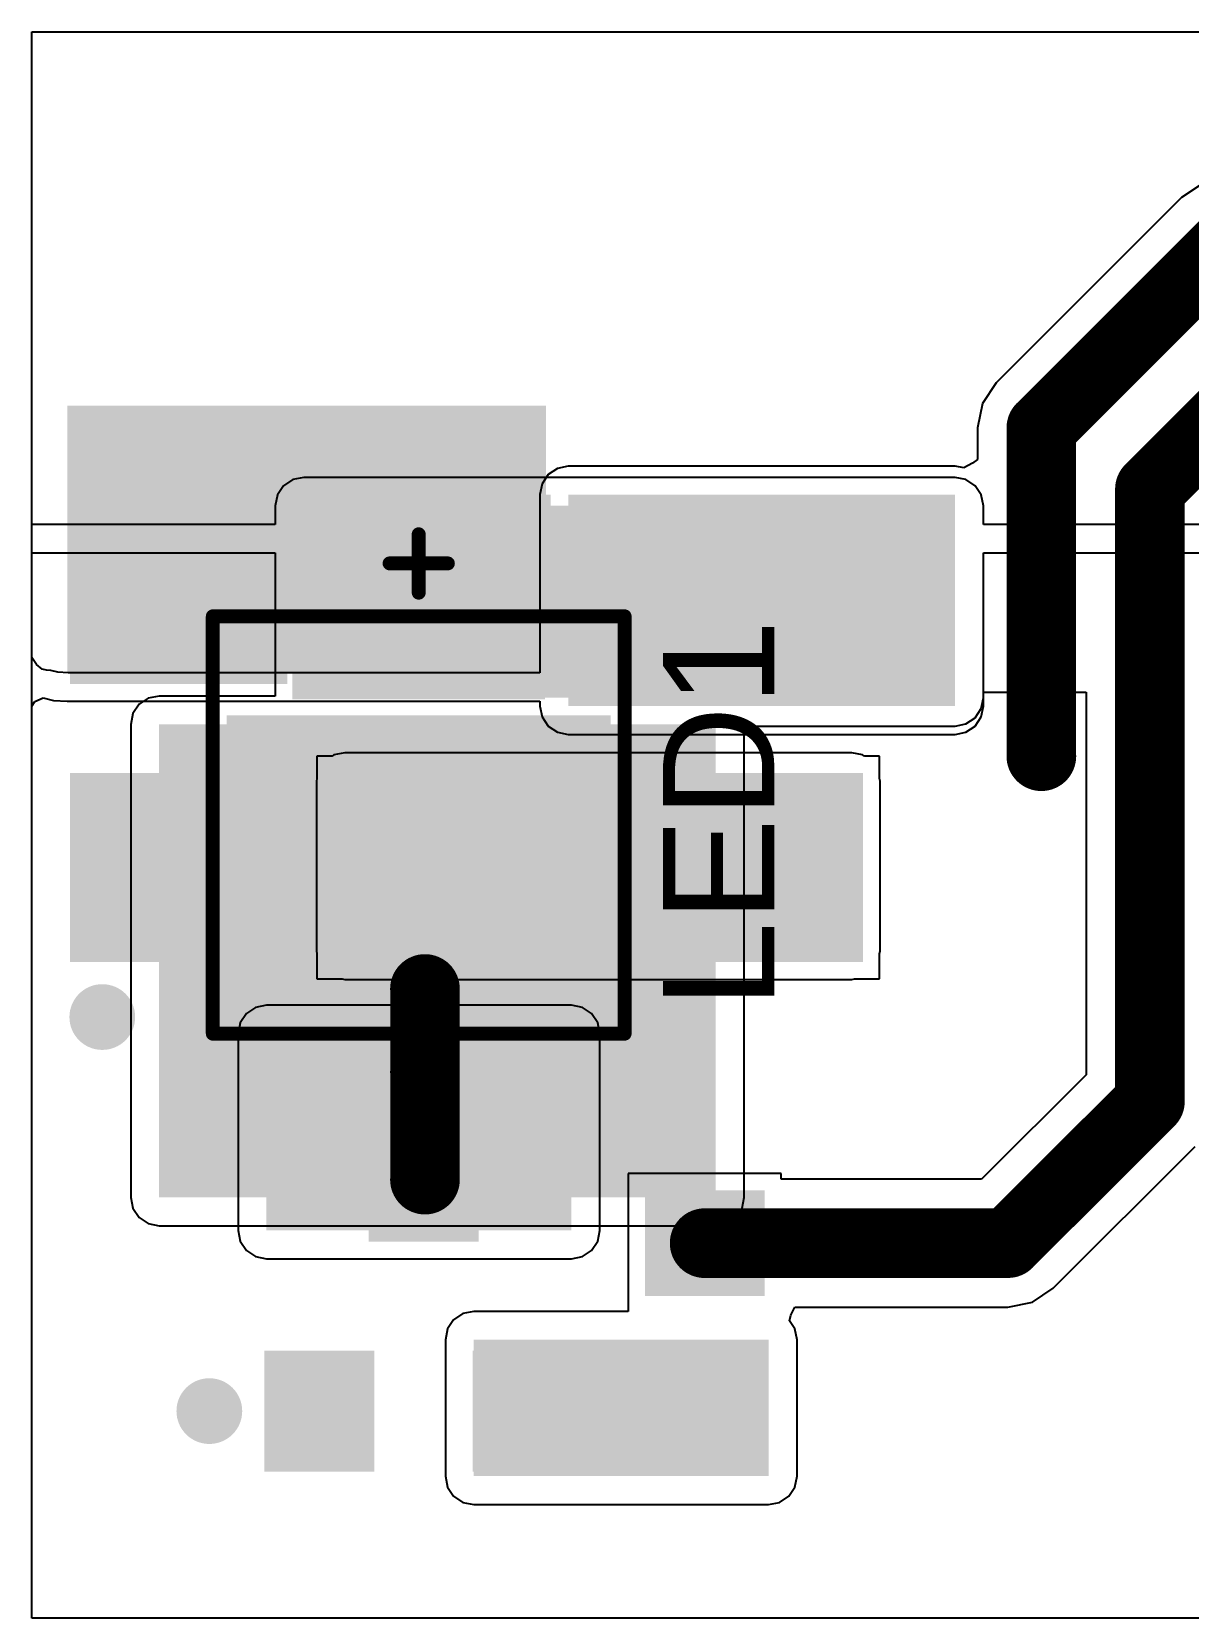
# Model space of a CAD drawing. Header units: millimetres. Extents: x 0.3 to 42.9, y 0.3 to 14.7.
# Drawn here: x 0.26 to 10.81, y 0.26 to 14.74 of the extents above; entities that cross this region are included whole.
import ezdxf

# ---------------------------------------------------------------- set-up
doc = ezdxf.new("R2010")
doc.units = ezdxf.units.MM
for name, color, linetype in [('BottomLayer', 5, 'Continuous'), ('BottomPaste', 16, 'Continuous'), ('BottomSolder', 6, 'Continuous'), ('TopLayer', 1, 'Continuous'), ('TopOverlay', 2, 'Continuous'), ('TopPaste', 8, 'Continuous'), ('TopSolder', 216, 'Continuous'), ('ViaHoleLayer', 16, 'Continuous')]:
    doc.layers.add(name, color=color, linetype=linetype)
doc.styles.add('Arial', font='', dxfattribs={"height": 0.2})
doc.styles.get('Arial').set_extended_font_data('Arial')

# ---------------------------------------------------------------- blocks, each defined once
blk = doc.blocks.new('R___0603_B_16')
at = {"layer": 'BottomLayer'}
for points in [[(-1.143, -0.4445), (-1.143, 0.4445), (-0.381, 0.4445), (-0.381, -0.4445)], [(0.381, -0.4445), (0.381, 0.4445), (1.143, 0.4445), (1.143, -0.4445)]]:
    blk.add_hatch(color=5, dxfattribs=at).paths.add_polyline_path(points)
at = {"layer": 'BottomPaste'}
for points in [[(-1.143, -0.4445), (-1.143, 0.4445), (-0.381, 0.4445), (-0.381, -0.4445)], [(0.381, -0.4445), (0.381, 0.4445), (1.143, 0.4445), (1.143, -0.4445)]]:
    blk.add_hatch(color=16, dxfattribs=at).paths.add_polyline_path(points)
at = {"layer": 'BottomSolder'}
for points in [[(-1.2446, -0.5461), (-1.2446, 0.5461), (-0.2794, 0.5461), (-0.2794, -0.5461)], [(0.2794, -0.5461), (0.2794, 0.5461), (1.2446, 0.5461), (1.2446, -0.5461)]]:
    blk.add_hatch(color=6, dxfattribs=at).paths.add_polyline_path(points)
blk = doc.blocks.new('R___1206_B_17')
at = {"layer": 'BottomLayer'}
for points in [[(-2.032, 0.889), (-0.508, 0.889), (-0.508, -0.889), (-2.032, -0.889)], [(0.508, 0.889), (2.032, 0.889), (2.032, -0.889), (0.508, -0.889)]]:
    blk.add_hatch(color=5, dxfattribs=at).paths.add_polyline_path(points)
at = {"layer": 'BottomPaste'}
for points in [[(-2.032, 0.889), (-0.508, 0.889), (-0.508, -0.889), (-2.032, -0.889)], [(0.508, 0.889), (2.032, 0.889), (2.032, -0.889), (0.508, -0.889)]]:
    blk.add_hatch(color=16, dxfattribs=at).paths.add_polyline_path(points)
at = {"layer": 'BottomSolder'}
for points in [[(-2.1336, 0.9906), (-0.4064, 0.9906), (-0.4064, -0.9906), (-2.1336, -0.9906)], [(0.4064, 0.9906), (2.1336, 0.9906), (2.1336, -0.9906), (0.4064, -0.9906)]]:
    blk.add_hatch(color=6, dxfattribs=at).paths.add_polyline_path(points)
blk = doc.blocks.new('R___1206_B_18')
at = {"layer": 'BottomLayer'}
for points in [[(-2.032, 0.889), (-0.508, 0.889), (-0.508, -0.889), (-2.032, -0.889)], [(0.508, 0.889), (2.032, 0.889), (2.032, -0.889), (0.508, -0.889)]]:
    blk.add_hatch(color=5, dxfattribs=at).paths.add_polyline_path(points)
at = {"layer": 'BottomPaste'}
for points in [[(-2.032, 0.889), (-0.508, 0.889), (-0.508, -0.889), (-2.032, -0.889)], [(0.508, 0.889), (2.032, 0.889), (2.032, -0.889), (0.508, -0.889)]]:
    blk.add_hatch(color=16, dxfattribs=at).paths.add_polyline_path(points)
at = {"layer": 'BottomSolder'}
for points in [[(-2.1336, 0.9906), (-0.4064, 0.9906), (-0.4064, -0.9906), (-2.1336, -0.9906)], [(0.4064, 0.9906), (2.1336, 0.9906), (2.1336, -0.9906), (0.4064, -0.9906)]]:
    blk.add_hatch(color=6, dxfattribs=at).paths.add_polyline_path(points)
blk = doc.blocks.new('SOT_23F_B_22')
at = {"layer": 'BottomLayer'}
for points in [[(-0.55, 1.5), (-0.55, 0.6), (-1.35, 0.6), (-1.35, 1.5)], [(1.35, 1.5), (1.35, 0.6), (0.55, 0.6), (0.55, 1.5)], [(0.4, -0.6), (0.4, -1.5), (-0.4, -1.5), (-0.4, -0.6)]]:
    blk.add_hatch(color=5, dxfattribs=at).paths.add_polyline_path(points)
at = {"layer": 'BottomPaste'}
for points in [[(-0.55, 1.5), (-0.55, 0.6), (-1.35, 0.6), (-1.35, 1.5)], [(1.35, 1.5), (1.35, 0.6), (0.55, 0.6), (0.55, 1.5)], [(0.4, -0.6), (0.4, -1.5), (-0.4, -1.5), (-0.4, -0.6)]]:
    blk.add_hatch(color=16, dxfattribs=at).paths.add_polyline_path(points)
at = {"layer": 'BottomSolder'}
for points in [[(-0.448, 1.602), (-0.448, 0.498), (-1.452, 0.498), (-1.452, 1.602)], [(1.452, 1.602), (1.452, 0.498), (0.448, 0.498), (0.448, 1.602)], [(0.502, -0.498), (0.502, -1.602), (-0.502, -1.602), (-0.502, -0.498)]]:
    blk.add_hatch(color=6, dxfattribs=at).paths.add_polyline_path(points)
blk = doc.blocks.new('GW_PUSTA1_CM_MENE_XX53_1_1050_R18_26')
at = {"layer": 'TopLayer'}
for points in [[(1.05, 1.25), (-1.05, 1.25), (-1.05, 1.7), (1.05, 1.7)], [(1.65, -0.9), (-1.65, -0.9), (-1.65, 0.9), (1.65, 0.9)], [(1.05, -1.7), (-1.05, -1.7), (-1.05, -1.25), (1.05, -1.25)]]:
    blk.add_hatch(color=1, dxfattribs=at).paths.add_polyline_path(points)
at = {"layer": 'TopPaste'}
for points in [[(1.05, 1.25), (-1.05, 1.25), (-1.05, 1.7), (1.05, 1.7)], [(1.65, -0.9), (-1.65, -0.9), (-1.65, 0.9), (1.65, 0.9)], [(1.05, -1.7), (-1.05, -1.7), (-1.05, -1.25), (1.05, -1.25)]]:
    blk.add_hatch(color=8, dxfattribs=at).paths.add_polyline_path(points)
at = {"layer": 'TopSolder'}
for points in [[(1.152, 1.148), (-1.152, 1.148), (-1.152, 1.802), (1.152, 1.802)], [(1.752, -1.002), (-1.752, -1.002), (-1.752, 1.002), (1.752, 1.002)], [(1.152, -1.802), (-1.152, -1.802), (-1.152, -1.148), (1.152, -1.148)]]:
    blk.add_hatch(color=216, dxfattribs=at).paths.add_polyline_path(points)
at = {"layer": 'TopOverlay', "const_width": 0.127}
for points in [[(-0.076, 2.667), (-0.076, 2.134)], [(-1.88, 1.905), (-1.88, -1.905)], [(1.88, 1.905), (-1.88, 1.905)], [(1.88, 1.905), (1.88, -1.905)], [(1.88, -1.905), (-1.88, -1.905)], [(0, -2.121), (0, -2.654)], [(0.267, -2.388), (-0.267, -2.388)]]:
    blk.add_lwpolyline(points, dxfattribs=at)
at = {"layer": 'TopOverlay', "const_width": 0.0635}
for points in [[(-0.108, 2.667, 1), (-0.044, 2.667, 1)], [(-0.108, 2.134, 1), (-0.044, 2.134, 1)], [(-1.911, 1.905, 1), (-1.848, 1.905, 1)], [(-1.911, 1.905, 1), (-1.848, 1.905, 1)], [(1.848, 1.905, 1), (1.911, 1.905, 1)], [(1.848, 1.905, 1), (1.911, 1.905, 1)], [(-1.911, -1.905, 1), (-1.848, -1.905, 1)], [(-1.911, -1.905, 1), (-1.848, -1.905, 1)], [(1.848, -1.905, 1), (1.911, -1.905, 1)], [(1.848, -1.905, 1), (1.911, -1.905, 1)], [(-0.032, -2.121, 1), (0.032, -2.121, 1)], [(-0.298, -2.388, 1), (-0.235, -2.388, 1)], [(0.235, -2.388, 1), (0.298, -2.388, 1)], [(-0.032, -2.654, 1), (0.032, -2.654, 1)]]:
    blk.add_lwpolyline(points, format="xyb", close=True, dxfattribs=at)
blk = doc.blocks.new('C___1206_B_30')
at = {"layer": 'BottomLayer'}
for points in [[(-2.032, 0.889), (-0.508, 0.889), (-0.508, -0.889), (-2.032, -0.889)], [(0.508, 0.889), (2.032, 0.889), (2.032, -0.889), (0.508, -0.889)]]:
    blk.add_hatch(color=5, dxfattribs=at).paths.add_polyline_path(points)
at = {"layer": 'BottomPaste'}
for points in [[(-2.032, 0.889), (-0.508, 0.889), (-0.508, -0.889), (-2.032, -0.889)], [(0.508, 0.889), (2.032, 0.889), (2.032, -0.889), (0.508, -0.889)]]:
    blk.add_hatch(color=16, dxfattribs=at).paths.add_polyline_path(points)
at = {"layer": 'BottomSolder'}
for points in [[(-2.1336, 0.9906), (-0.4064, 0.9906), (-0.4064, -0.9906), (-2.1336, -0.9906)], [(0.4064, 0.9906), (2.1336, 0.9906), (2.1336, -0.9906), (0.4064, -0.9906)]]:
    blk.add_hatch(color=6, dxfattribs=at).paths.add_polyline_path(points)

msp = doc.modelspace()

# ---------------------------------------------------------------- hatches: boundary and pattern name
at = {"layer": 'BottomLayer'}
for points in [[(0.584, 8.89), (4.953, 8.89), (4.953, 11.328), (0.584, 11.328)], [(5.156, 8.585), (8.687, 8.585), (8.687, 10.516), (5.156, 10.516)], [(3.116, 6.35), (7.743, 6.35), (7.743, 7.9), (3.116, 7.9)], [(2.401, 3.8), (5.185, 3.8), (5.185, 5.595), (2.401, 5.595)], [(4.293, 1.557), (6.985, 1.557), (6.985, 2.801), (4.293, 2.801)]]:
    msp.add_hatch(color=5, dxfattribs=at).paths.add_polyline_path(points)
h = msp.add_hatch(color=5, dxfattribs=at)
edge = h.paths.add_edge_path()
edge.add_arc((1.316, 10.922), 0.3, 0, 360)
h = msp.add_hatch(color=5, dxfattribs=at)
edge = h.paths.add_edge_path()
edge.add_arc((2.328, 10.922), 0.3, 0, 360)
h = msp.add_hatch(color=5, dxfattribs=at)
edge = h.paths.add_edge_path()
edge.add_arc((3.285, 10.922), 0.3, 0, 360)
h = msp.add_hatch(color=5, dxfattribs=at)
edge = h.paths.add_edge_path()
edge.add_arc((4.242, 10.922), 0.3, 0, 360)
h = msp.add_hatch(color=5, dxfattribs=at)
edge = h.paths.add_edge_path()
edge.add_arc((5.517, 9.938), 0.3, 0, 360)
h = msp.add_hatch(color=5, dxfattribs=at)
edge = h.paths.add_edge_path()
edge.add_arc((8.28, 9.938), 0.3, 0, 360)
h = msp.add_hatch(color=5, dxfattribs=at)
edge = h.paths.add_edge_path()
edge.add_arc((5.517, 9.042), 0.3, 0, 360)
h = msp.add_hatch(color=5, dxfattribs=at)
edge = h.paths.add_edge_path()
edge.add_arc((8.28, 9.042), 0.3, 0, 360)
h = msp.add_hatch(color=5, dxfattribs=at)
edge = h.paths.add_edge_path()
edge.add_arc((9.474, 8.128), 0.3, 0, 360)
h = msp.add_hatch(color=5, dxfattribs=at)
edge = h.paths.add_edge_path()
edge.add_arc((0.903, 5.747), 0.3, 0, 360)
h = msp.add_hatch(color=5, dxfattribs=at)
edge = h.paths.add_edge_path()
edge.add_arc((2.836, 5.245), 0.3, 0, 360)
h = msp.add_hatch(color=5, dxfattribs=at)
edge = h.paths.add_edge_path()
edge.add_arc((3.848, 5.245), 0.3, 0, 360)
h = msp.add_hatch(color=5, dxfattribs=at)
edge = h.paths.add_edge_path()
edge.add_arc((4.805, 5.245), 0.3, 0, 360)
h = msp.add_hatch(color=5, dxfattribs=at)
edge = h.paths.add_edge_path()
edge.add_arc((1.88, 2.15), 0.3, 0, 360)
at = {"layer": 'BottomSolder'}
h = msp.add_hatch(color=6, dxfattribs=at)
edge = h.paths.add_edge_path()
edge.add_arc((1.316, 10.922), 0.15, 0, 360)
h = msp.add_hatch(color=6, dxfattribs=at)
edge = h.paths.add_edge_path()
edge.add_arc((2.328, 10.922), 0.15, 0, 360)
h = msp.add_hatch(color=6, dxfattribs=at)
edge = h.paths.add_edge_path()
edge.add_arc((3.285, 10.922), 0.15, 0, 360)
h = msp.add_hatch(color=6, dxfattribs=at)
edge = h.paths.add_edge_path()
edge.add_arc((4.242, 10.922), 0.15, 0, 360)
h = msp.add_hatch(color=6, dxfattribs=at)
edge = h.paths.add_edge_path()
edge.add_arc((5.517, 9.938), 0.15, 0, 360)
h = msp.add_hatch(color=6, dxfattribs=at)
edge = h.paths.add_edge_path()
edge.add_arc((8.28, 9.938), 0.15, 0, 360)
h = msp.add_hatch(color=6, dxfattribs=at)
edge = h.paths.add_edge_path()
edge.add_arc((5.517, 9.042), 0.15, 0, 360)
h = msp.add_hatch(color=6, dxfattribs=at)
edge = h.paths.add_edge_path()
edge.add_arc((8.28, 9.042), 0.15, 0, 360)
h = msp.add_hatch(color=6, dxfattribs=at)
edge = h.paths.add_edge_path()
edge.add_arc((9.474, 8.128), 0.15, 0, 360)
h = msp.add_hatch(color=6, dxfattribs=at)
edge = h.paths.add_edge_path()
edge.add_arc((0.903, 5.747), 0.15, 0, 360)
h = msp.add_hatch(color=6, dxfattribs=at)
edge = h.paths.add_edge_path()
edge.add_arc((2.836, 5.245), 0.15, 0, 360)
h = msp.add_hatch(color=6, dxfattribs=at)
edge = h.paths.add_edge_path()
edge.add_arc((3.848, 5.245), 0.15, 0, 360)
h = msp.add_hatch(color=6, dxfattribs=at)
edge = h.paths.add_edge_path()
edge.add_arc((4.805, 5.245), 0.15, 0, 360)
h = msp.add_hatch(color=6, dxfattribs=at)
edge = h.paths.add_edge_path()
edge.add_arc((1.88, 2.15), 0.15, 0, 360)
at = {"layer": 'TopLayer'}
h = msp.add_hatch(color=1, dxfattribs=at)
edge = h.paths.add_edge_path()
edge.add_arc((1.316, 10.922), 0.3, 0, 360)
h = msp.add_hatch(color=1, dxfattribs=at)
edge = h.paths.add_edge_path()
edge.add_arc((2.328, 10.922), 0.3, 0, 360)
h = msp.add_hatch(color=1, dxfattribs=at)
edge = h.paths.add_edge_path()
edge.add_arc((3.285, 10.922), 0.3, 0, 360)
h = msp.add_hatch(color=1, dxfattribs=at)
edge = h.paths.add_edge_path()
edge.add_arc((4.242, 10.922), 0.3, 0, 360)
for points in [[(2.741, 8.661), (8.687, 8.661), (8.687, 10.414), (2.741, 10.414)], [(1.422, 4.1), (6.502, 4.1), (6.502, 8.418), (1.422, 8.418)], [(2.108, 5.715), (5.486, 5.715), (5.486, 8.4), (2.108, 8.4)]]:
    msp.add_hatch(color=1, dxfattribs=at).paths.add_polyline_path(points)
h = msp.add_hatch(color=1, dxfattribs=at)
edge = h.paths.add_edge_path()
edge.add_arc((5.517, 9.938), 0.3, 0, 360)
h = msp.add_hatch(color=1, dxfattribs=at)
edge = h.paths.add_edge_path()
edge.add_arc((8.28, 9.938), 0.3, 0, 360)
h = msp.add_hatch(color=1, dxfattribs=at)
edge = h.paths.add_edge_path()
edge.add_arc((5.517, 9.042), 0.3, 0, 360)
h = msp.add_hatch(color=1, dxfattribs=at)
edge = h.paths.add_edge_path()
edge.add_arc((8.28, 9.042), 0.3, 0, 360)
h = msp.add_hatch(color=1, dxfattribs=at)
edge = h.paths.add_edge_path()
edge.add_arc((9.474, 8.128), 0.3, 0, 360)
h = msp.add_hatch(color=1, dxfattribs=at)
edge = h.paths.add_edge_path()
edge.add_arc((0.903, 5.747), 0.3, 0, 360)
h = msp.add_hatch(color=1, dxfattribs=at)
edge = h.paths.add_edge_path()
edge.add_arc((2.836, 5.245), 0.3, 0, 360)
h = msp.add_hatch(color=1, dxfattribs=at)
edge = h.paths.add_edge_path()
edge.add_arc((3.848, 5.245), 0.3, 0, 360)
h = msp.add_hatch(color=1, dxfattribs=at)
edge = h.paths.add_edge_path()
edge.add_arc((4.805, 5.245), 0.3, 0, 360)
h = msp.add_hatch(color=1, dxfattribs=at)
edge = h.paths.add_edge_path()
edge.add_arc((1.88, 2.15), 0.3, 0, 360)
at = {"layer": 'TopSolder'}
h = msp.add_hatch(color=216, dxfattribs=at)
edge = h.paths.add_edge_path()
edge.add_arc((1.316, 10.922), 0.15, 0, 360)
h = msp.add_hatch(color=216, dxfattribs=at)
edge = h.paths.add_edge_path()
edge.add_arc((2.328, 10.922), 0.15, 0, 360)
h = msp.add_hatch(color=216, dxfattribs=at)
edge = h.paths.add_edge_path()
edge.add_arc((3.285, 10.922), 0.15, 0, 360)
h = msp.add_hatch(color=216, dxfattribs=at)
edge = h.paths.add_edge_path()
edge.add_arc((4.242, 10.922), 0.15, 0, 360)
h = msp.add_hatch(color=216, dxfattribs=at)
edge = h.paths.add_edge_path()
edge.add_arc((5.517, 9.938), 0.15, 0, 360)
h = msp.add_hatch(color=216, dxfattribs=at)
edge = h.paths.add_edge_path()
edge.add_arc((8.28, 9.938), 0.15, 0, 360)
h = msp.add_hatch(color=216, dxfattribs=at)
edge = h.paths.add_edge_path()
edge.add_arc((5.517, 9.042), 0.15, 0, 360)
h = msp.add_hatch(color=216, dxfattribs=at)
edge = h.paths.add_edge_path()
edge.add_arc((8.28, 9.042), 0.15, 0, 360)
h = msp.add_hatch(color=216, dxfattribs=at)
edge = h.paths.add_edge_path()
edge.add_arc((9.474, 8.128), 0.15, 0, 360)
h = msp.add_hatch(color=216, dxfattribs=at)
edge = h.paths.add_edge_path()
edge.add_arc((0.903, 5.747), 0.15, 0, 360)
h = msp.add_hatch(color=216, dxfattribs=at)
edge = h.paths.add_edge_path()
edge.add_arc((2.836, 5.245), 0.15, 0, 360)
h = msp.add_hatch(color=216, dxfattribs=at)
edge = h.paths.add_edge_path()
edge.add_arc((3.848, 5.245), 0.15, 0, 360)
h = msp.add_hatch(color=216, dxfattribs=at)
edge = h.paths.add_edge_path()
edge.add_arc((4.805, 5.245), 0.15, 0, 360)
h = msp.add_hatch(color=216, dxfattribs=at)
edge = h.paths.add_edge_path()
edge.add_arc((1.88, 2.15), 0.15, 0, 360)
at = {"layer": 'ViaHoleLayer'}
h = msp.add_hatch(color=16, dxfattribs=at)
edge = h.paths.add_edge_path()
edge.add_arc((1.316, 10.922), 0.15, 0, 360)
h = msp.add_hatch(color=16, dxfattribs=at)
edge = h.paths.add_edge_path()
edge.add_arc((2.328, 10.922), 0.15, 0, 360)
h = msp.add_hatch(color=16, dxfattribs=at)
edge = h.paths.add_edge_path()
edge.add_arc((3.285, 10.922), 0.15, 0, 360)
h = msp.add_hatch(color=16, dxfattribs=at)
edge = h.paths.add_edge_path()
edge.add_arc((4.242, 10.922), 0.15, 0, 360)
h = msp.add_hatch(color=16, dxfattribs=at)
edge = h.paths.add_edge_path()
edge.add_arc((5.517, 9.938), 0.15, 0, 360)
h = msp.add_hatch(color=16, dxfattribs=at)
edge = h.paths.add_edge_path()
edge.add_arc((8.28, 9.938), 0.15, 0, 360)
h = msp.add_hatch(color=16, dxfattribs=at)
edge = h.paths.add_edge_path()
edge.add_arc((5.517, 9.042), 0.15, 0, 360)
h = msp.add_hatch(color=16, dxfattribs=at)
edge = h.paths.add_edge_path()
edge.add_arc((8.28, 9.042), 0.15, 0, 360)
h = msp.add_hatch(color=16, dxfattribs=at)
edge = h.paths.add_edge_path()
edge.add_arc((9.474, 8.128), 0.15, 0, 360)
h = msp.add_hatch(color=16, dxfattribs=at)
edge = h.paths.add_edge_path()
edge.add_arc((0.903, 5.747), 0.15, 0, 360)
h = msp.add_hatch(color=16, dxfattribs=at)
edge = h.paths.add_edge_path()
edge.add_arc((2.836, 5.245), 0.15, 0, 360)
h = msp.add_hatch(color=16, dxfattribs=at)
edge = h.paths.add_edge_path()
edge.add_arc((3.848, 5.245), 0.15, 0, 360)
h = msp.add_hatch(color=16, dxfattribs=at)
edge = h.paths.add_edge_path()
edge.add_arc((4.805, 5.245), 0.15, 0, 360)
h = msp.add_hatch(color=16, dxfattribs=at)
edge = h.paths.add_edge_path()
edge.add_arc((1.88, 2.15), 0.15, 0, 360)

# ---------------------------------------------------------------- linework, layer by layer
at = {"layer": 'BottomLayer'}
for p, q in [((0.259, 9.028), (0.259, 14.741)), ((0.259, 14.741), (42.861, 14.741)), ((10.942, 13.354), (10.753, 13.228)), ((10.753, 13.228), (9.062, 11.537)), ((9.062, 11.537), (8.936, 11.348)), ((8.936, 11.348), (8.892, 11.125)), ((8.892, 11.125), (8.892, 10.837)), ((5.057, 10.755), (4.973, 10.699)), ((5.156, 10.775), (5.057, 10.755)), ((8.687, 10.775), (5.156, 10.775)), ((8.765, 10.759), (8.687, 10.775)), ((8.846, 10.802), (8.765, 10.759)), ((8.892, 10.837), (8.846, 10.802)), ((4.917, 10.615), (4.897, 10.516)), ((4.973, 10.699), (4.917, 10.615)), ((4.897, 10.516), (4.897, 8.89)), ((0.301, 8.965), (0.259, 9.028)), ((0.354, 8.921), (0.301, 8.965)), ((0.394, 8.914), (0.354, 8.921)), ((0.434, 8.911), (0.394, 8.914)), ((0.497, 8.894), (0.434, 8.911)), ((0.592, 8.89), (0.497, 8.894)), ((0.593, 8.89), (0.592, 8.89)), ((4.897, 8.89), (0.593, 8.89)), ((8.946, 8.585), (8.946, 8.712)), ((8.946, 8.712), (9.882, 8.712)), ((9.882, 8.712), (9.882, 5.22)), ((0.259, 8.584), (0.287, 8.626)), ((0.259, 0.259), (0.259, 8.584)), ((0.287, 8.626), (0.364, 8.662)), ((0.364, 8.662), (0.457, 8.636)), ((0.457, 8.636), (0.457, 8.636)), ((0.457, 8.636), (0.582, 8.631)), ((0.582, 8.631), (0.584, 8.631)), ((0.584, 8.631), (4.897, 8.631)), ((4.897, 8.631), (4.897, 8.585)), ((4.897, 8.585), (4.917, 8.486)), ((8.926, 8.486), (8.946, 8.585)), ((4.917, 8.486), (4.973, 8.402)), ((4.973, 8.402), (5.057, 8.346)), ((8.786, 8.346), (8.87, 8.402)), ((8.87, 8.402), (8.926, 8.486)), ((5.057, 8.346), (5.156, 8.326)), ((5.156, 8.326), (8.687, 8.326)), ((8.687, 8.326), (8.786, 8.346)), ((3, 8.128), (2.862, 8.128)), ((2.862, 8.128), (2.862, 7.925)), ((3.017, 8.139), (3, 8.128)), ((3.116, 8.159), (3.017, 8.139)), ((7.743, 8.159), (3.116, 8.159)), ((7.842, 8.139), (7.743, 8.159)), ((7.859, 8.128), (7.842, 8.139)), ((7.997, 8.128), (7.859, 8.128)), ((7.997, 7.925), (7.997, 8.128)), ((2.862, 7.925), (2.857, 7.9)), ((2.857, 7.9), (2.857, 6.35)), ((8.002, 7.9), (7.997, 7.925)), ((8.002, 6.35), (8.002, 7.9)), ((2.857, 6.35), (2.862, 6.325)), ((2.862, 6.325), (2.862, 6.096)), ((7.997, 6.325), (8.002, 6.35)), ((7.997, 6.096), (7.997, 6.325)), ((2.862, 6.096), (3.091, 6.096)), ((3.091, 6.096), (3.116, 6.091)), ((3.116, 6.091), (7.743, 6.091)), ((7.743, 6.091), (7.768, 6.096)), ((7.768, 6.096), (7.997, 6.096)), ((2.302, 5.834), (2.218, 5.778)), ((2.401, 5.854), (2.302, 5.834)), ((5.185, 5.854), (2.401, 5.854)), ((5.285, 5.834), (5.185, 5.854)), ((5.369, 5.778), (5.285, 5.834)), ((2.162, 5.694), (2.142, 5.595)), ((2.218, 5.778), (2.162, 5.694)), ((5.425, 5.694), (5.369, 5.778)), ((5.444, 5.595), (5.425, 5.694)), ((2.142, 5.595), (2.142, 3.8)), ((5.444, 3.8), (5.444, 5.595)), ((9.882, 5.22), (8.928, 4.266)), ((9.581, 3.271), (10.877, 4.566)), ((7.099, 4.318), (5.702, 4.318)), ((5.702, 4.318), (5.702, 3.06)), ((7.099, 4.266), (7.099, 4.318)), ((8.928, 4.266), (7.099, 4.266)), ((2.142, 3.8), (2.162, 3.701)), ((5.425, 3.701), (5.444, 3.8)), ((2.162, 3.701), (2.218, 3.617)), ((5.369, 3.617), (5.425, 3.701)), ((2.218, 3.617), (2.302, 3.561)), ((2.302, 3.561), (2.401, 3.541)), ((2.401, 3.541), (5.185, 3.541)), ((5.185, 3.541), (5.285, 3.561)), ((5.285, 3.561), (5.369, 3.617)), ((9.392, 3.145), (9.581, 3.271)), ((4.293, 3.06), (4.193, 3.04)), ((5.702, 3.06), (4.293, 3.06)), ((7.188, 3.026), (7.223, 3.1)), ((7.223, 3.1), (9.169, 3.1)), ((9.169, 3.1), (9.392, 3.145)), ((4.053, 2.9), (4.034, 2.801)), ((4.109, 2.984), (4.053, 2.9)), ((4.193, 3.04), (4.109, 2.984)), ((7.175, 2.973), (7.188, 3.026)), ((7.224, 2.9), (7.175, 2.973)), ((7.244, 2.801), (7.224, 2.9)), ((4.034, 2.801), (4.034, 1.557)), ((7.244, 1.557), (7.244, 2.801)), ((4.034, 1.557), (4.053, 1.457)), ((4.053, 1.457), (4.109, 1.373)), ((7.168, 1.373), (7.224, 1.457)), ((7.224, 1.457), (7.244, 1.557)), ((4.109, 1.373), (4.193, 1.317)), ((4.193, 1.317), (4.293, 1.298)), ((6.985, 1.298), (7.084, 1.317)), ((7.084, 1.317), (7.168, 1.373)), ((4.293, 1.298), (6.985, 1.298)), ((35.271, 0.259), (0.259, 0.259))]:
    msp.add_line(p, q, dxfattribs=at)
for points, const_width in [([(9.474, 11.125), (11.165, 12.816)], 0.635), ([(10.465, 10.566), (11.901, 12.003)], 0.635), ([(9.474, 8.128), (9.474, 11.125)], 0.635), ([(10.465, 4.978), (10.465, 10.566)], 0.635), ([(3.848, 4.263), (3.848, 5.245)], 0.635), ([(9.169, 3.683), (10.465, 4.978)], 0.635), ([(3.835, 4.25), (3.848, 4.263)], 0.381), ([(6.401, 3.683), (9.169, 3.683)], 0.635)]:
    msp.add_lwpolyline(points, dxfattribs=dict(at, const_width=const_width))
for points, const_width in [([(9.315, 11.125, 1), (9.633, 11.125, 1)], 0.318), ([(9.315, 11.125, 1), (9.633, 11.125, 1)], 0.318), ([(10.306, 10.566, 1), (10.624, 10.566, 1)], 0.318), ([(10.306, 10.566, 1), (10.624, 10.566, 1)], 0.318), ([(9.315, 8.128, 1), (9.633, 8.128, 1)], 0.318), ([(3.689, 5.245, 1), (4.007, 5.245, 1)], 0.318), ([(10.306, 4.978, 1), (10.624, 4.978, 1)], 0.318), ([(10.306, 4.978, 1), (10.624, 4.978, 1)], 0.318), ([(3.689, 4.263, 1), (4.007, 4.263, 1)], 0.318), ([(3.74, 4.25, 1), (3.931, 4.25, 1)], 0.191), ([(3.753, 4.263, 1), (3.943, 4.263, 1)], 0.191), ([(6.242, 3.683, 1), (6.56, 3.683, 1)], 0.318), ([(9.011, 3.683, 1), (9.328, 3.683, 1)], 0.318), ([(9.011, 3.683, 1), (9.328, 3.683, 1)], 0.318)]:
    msp.add_lwpolyline(points, format="xyb", close=True, dxfattribs=dict(at, const_width=const_width))
at = {"layer": 'TopLayer'}
for p, q in [((0.259, 10.242), (0.259, 14.741)), ((0.259, 14.741), (42.861, 14.741)), ((2.558, 10.597), (2.502, 10.513)), ((2.642, 10.653), (2.558, 10.597)), ((2.741, 10.673), (2.642, 10.653)), ((8.687, 10.673), (2.741, 10.673)), ((8.786, 10.653), (8.687, 10.673)), ((8.87, 10.597), (8.786, 10.653)), ((8.926, 10.513), (8.87, 10.597)), ((2.502, 10.513), (2.482, 10.414)), ((8.946, 10.414), (8.926, 10.513)), ((2.482, 10.414), (2.482, 10.242)), ((8.946, 10.242), (8.946, 10.414)), ((2.482, 10.242), (0.259, 10.242)), ((14.214, 10.242), (8.946, 10.242)), ((0.259, 0.259), (0.259, 9.983)), ((0.259, 9.983), (2.482, 9.983)), ((2.482, 9.983), (2.482, 8.677)), ((8.946, 8.661), (8.946, 9.983)), ((8.946, 9.983), (14.214, 9.983)), ((1.239, 8.602), (1.183, 8.518)), ((1.323, 8.658), (1.239, 8.602)), ((1.422, 8.677), (1.323, 8.658)), ((2.482, 8.677), (1.422, 8.677)), ((8.87, 8.478), (8.926, 8.562)), ((8.926, 8.562), (8.946, 8.661)), ((1.183, 8.518), (1.163, 8.418)), ((1.163, 8.418), (1.163, 4.1)), ((6.761, 4.1), (6.761, 8.402)), ((6.761, 8.402), (8.687, 8.402)), ((8.687, 8.402), (8.786, 8.422)), ((8.786, 8.422), (8.87, 8.478)), ((1.163, 4.1), (1.183, 4.001)), ((6.742, 4.001), (6.761, 4.1)), ((1.183, 4.001), (1.239, 3.917)), ((1.239, 3.917), (1.323, 3.861)), ((6.602, 3.861), (6.686, 3.917)), ((6.686, 3.917), (6.742, 4.001)), ((1.323, 3.861), (1.422, 3.841)), ((1.422, 3.841), (6.502, 3.841)), ((6.502, 3.841), (6.602, 3.861)), ((42.861, 0.259), (0.259, 0.259))]:
    msp.add_line(p, q, dxfattribs=at)
for points, const_width in [([(3.848, 5.245), (3.848, 6.003)], 0.635), ([(3.791, 6.025), (3.826, 6.025)], 0.381), ([(3.826, 6.025), (3.848, 6.003)], 0.381)]:
    msp.add_lwpolyline(points, dxfattribs=dict(at, const_width=const_width))
for points, const_width in [([(3.689, 6.003, 1), (4.007, 6.003, 1)], 0.318), ([(3.696, 6.025, 1), (3.886, 6.025, 1)], 0.191), ([(3.731, 6.025, 1), (3.922, 6.025, 1)], 0.191), ([(3.731, 6.025, 1), (3.922, 6.025, 1)], 0.191), ([(3.753, 6.003, 1), (3.943, 6.003, 1)], 0.191), ([(3.689, 5.245, 1), (4.007, 5.245, 1)], 0.318)]:
    msp.add_lwpolyline(points, format="xyb", close=True, dxfattribs=dict(at, const_width=const_width))

# ---------------------------------------------------------------- block references
for name, p, rotation in [('C___1206_B_30', (1.6, 8.382), 90), ('R___1206_B_18', (4.005, 8.382), 90), ('R___1206_B_17', (6.854, 8.382), 270), ('GW_PUSTA1_CM_MENE_XX53_1_1050_R18_26', (3.791, 7.5), 180), ('SOT_23F_B_22', (3.835, 3.2), 180), ('R___0603_B_16', (6.401, 2.921), 270)]:
    msp.add_blockref(name, p, dxfattribs=dict(rotation=rotation))

# ---------------------------------------------------------------- texts
at = {"layer": 'TopOverlay', "style": 'Arial'}
msp.add_text('LED1', height=1.016, rotation=90, dxfattribs=at).set_placement((7.036, 5.826))

doc.saveas('drawing.dxf')
